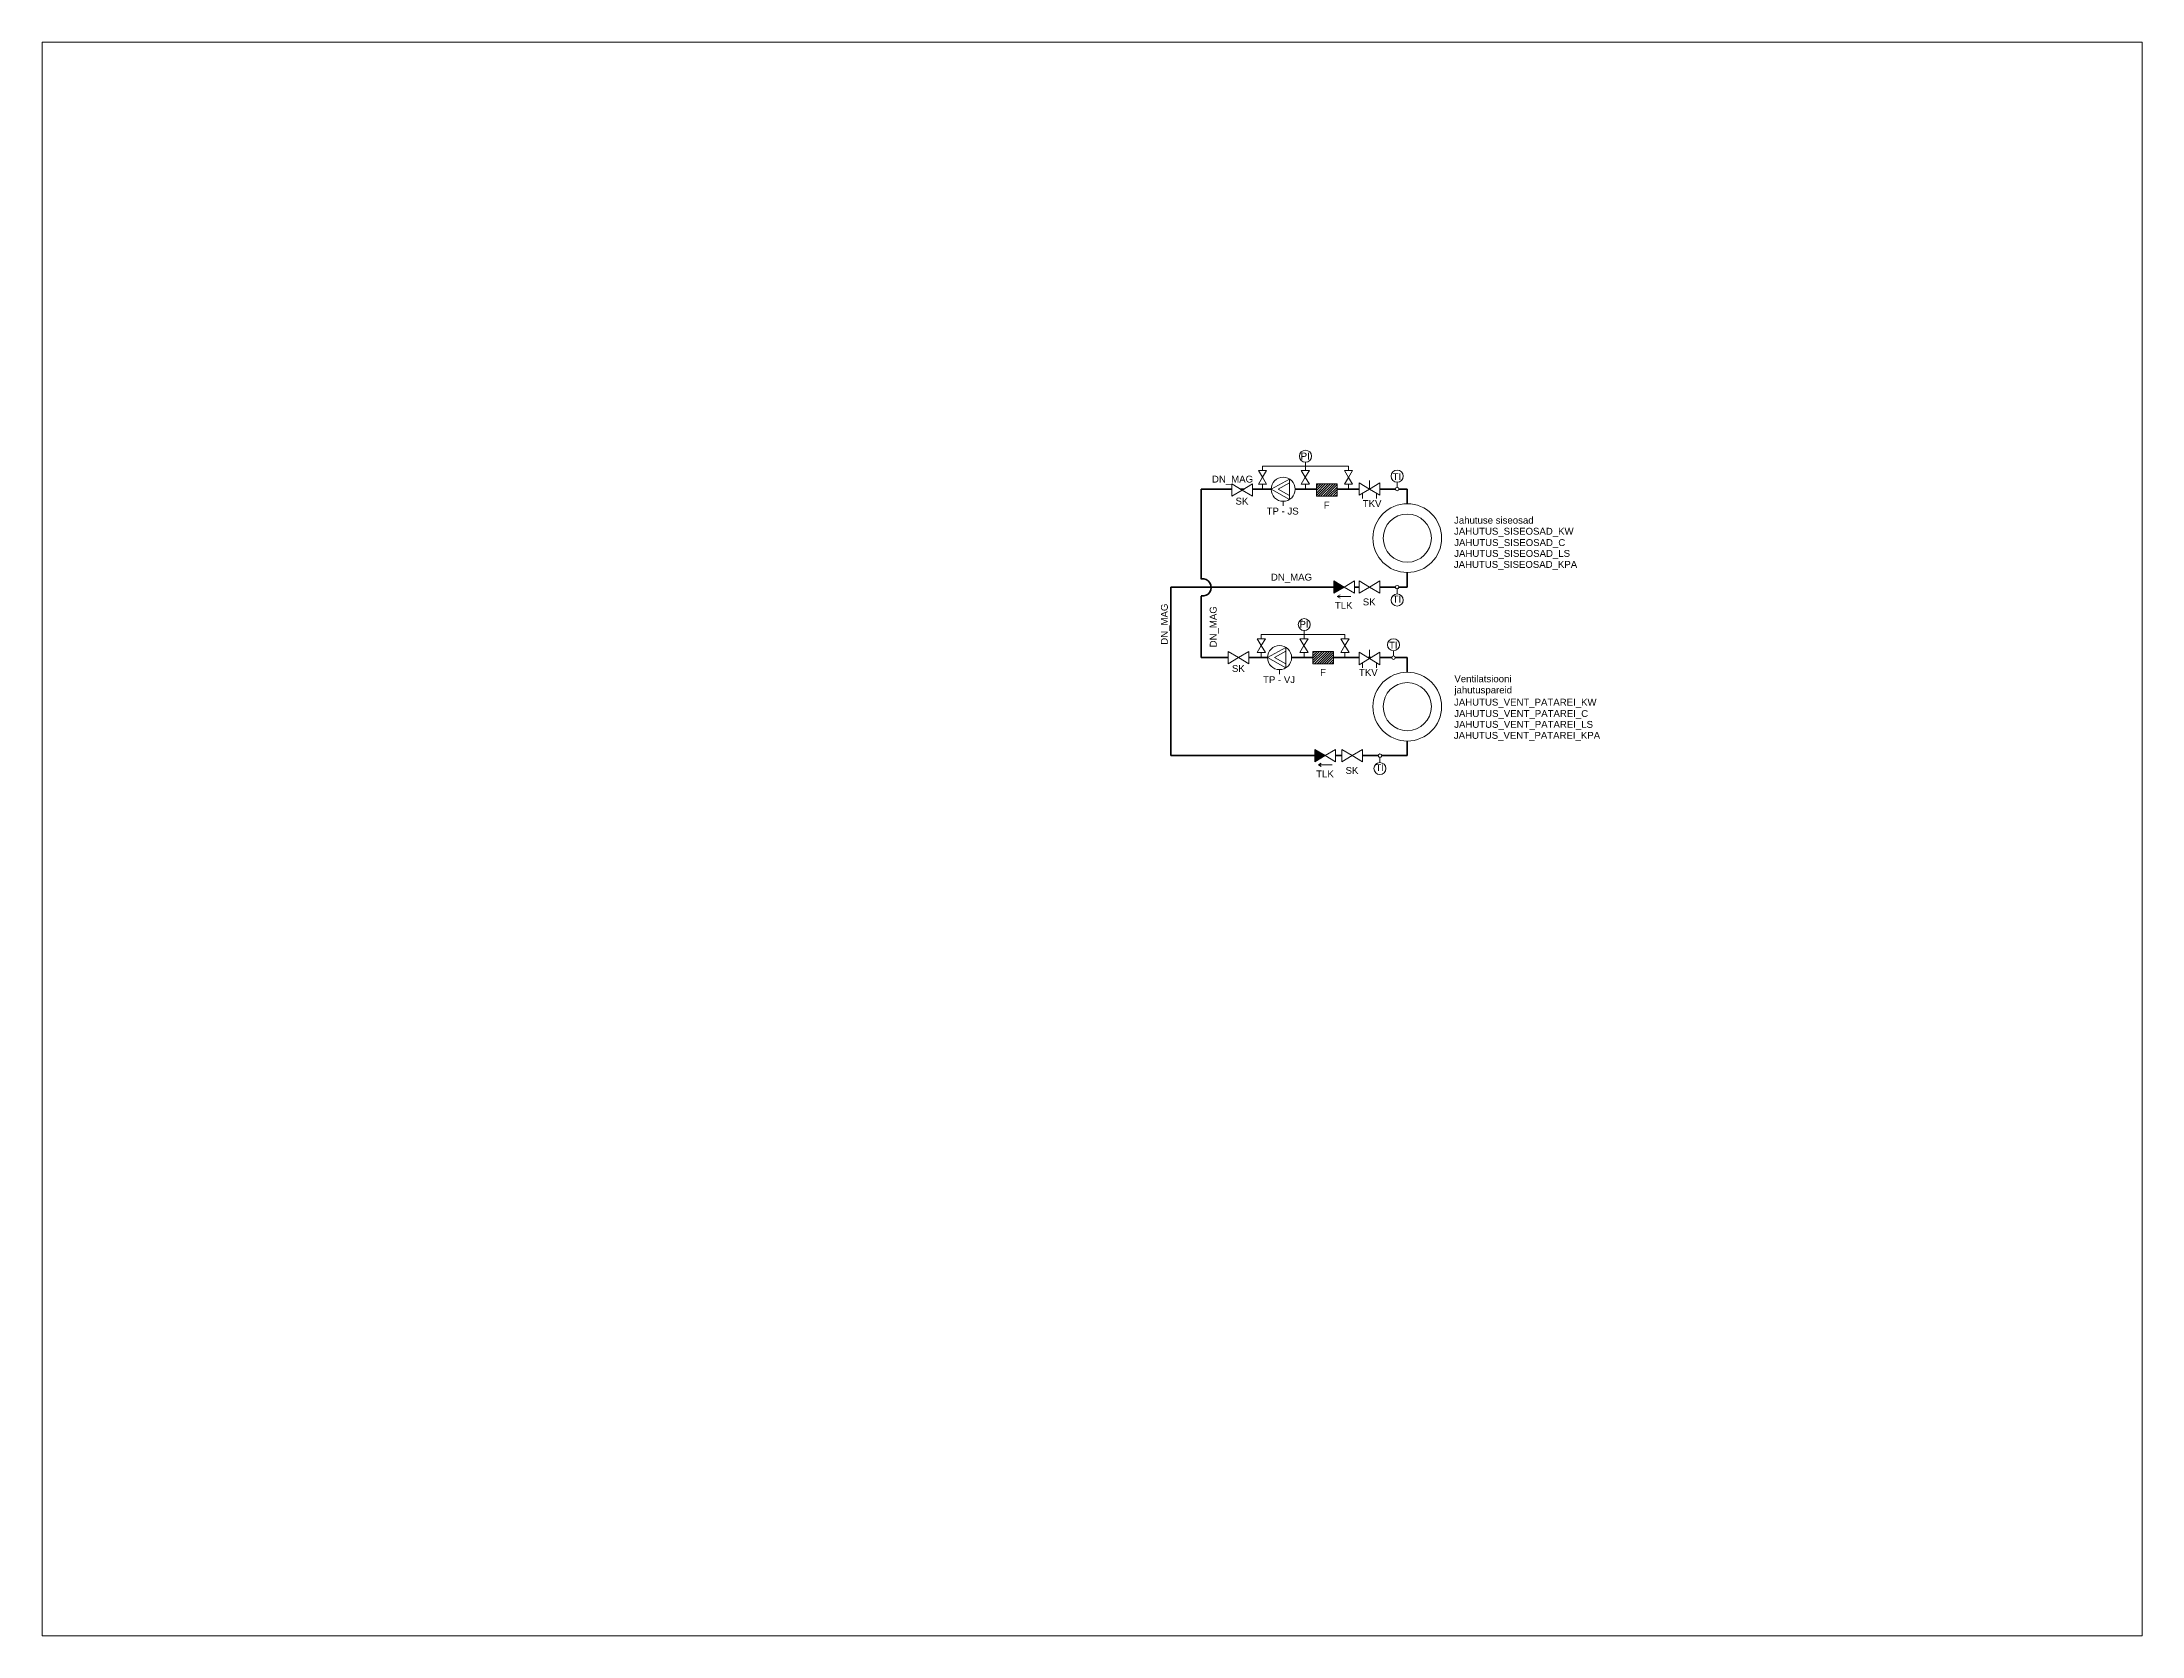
# Paper-space layout 'Layout2' of a CAD drawing. Header units: millimetres. Extents: x 26 to 231, y 20 to 176.
# The model-space entities are those that its viewports show. They can reach past a viewport. Long polylines and large blocks are cut down to what shows.
import ezdxf

# ---------------------------------------------------------------- set-up
doc = ezdxf.new("R2010")
doc.units = ezdxf.units.MM
for name, color, linetype, lineweight in [('A-____-NOTE-TEXT-1', 7, 'Continuous', 9), ('A-DETL-____-IDEN', 7, 'Continuous', 9), ('A-DETL-____-THIN', 7, 'Continuous', 18), ('A-DETL-GENF-OTLN', 7, 'Continuous', 18), ('G-____-____-TEXT', 7, 'Continuous', 9)]:
    doc.layers.add(name, color=color, linetype=linetype, lineweight=lineweight)
doc.layers.add('A-DETL-____-OTLN-3', color=122, linetype='Continuous', lineweight=35, true_color=0x00bd8d)
doc.layers.add('A-DETL-____-OTLN-4', color=142, linetype='Continuous', lineweight=35, true_color=0x008dbd)
doc.layers.add('Küte', color=7, linetype='Continuous')
doc.styles.add('Arial', font='arial.ttf', dxfattribs={"height": 40})

# ---------------------------------------------------------------- blocks, each defined once
blk = doc.blocks.new('Sekundaarpoole küttesüsteem 2D - Sekundaarpoole küttesüsteem 2D-3443111-SV_Soojussõlm_Aitnordile')
at = {"layer": 'A-DETL-GENF-OTLN'}
for radius in [200, 140]:
    blk.add_circle((0, 0), radius, dxfattribs=at)
for start, end in [(360, 180), (180, 360)]:
    blk.add_arc((0, 0), 200, start, end, dxfattribs=at)
blk = doc.blocks.new('Sulgarmatuur 2D - DN 10 mm-6397883-SV_Soojussõlm_Aitnordile')
at = {"layer": 'A-DETL-GENF-OTLN'}
for p, q in [((0, 0), (-60, 36)), ((-60, 36), (-60, -36)), ((0, 0), (-60, 36)), ((-60, 36), (-60, 0)), ((0, 0), (-60, -36)), ((-60, -36), (-60, 0)), ((60, 36), (0, 0)), ((0, 0), (60, 36)), ((0, 0), (60, -36)), ((0, 0), (60, -36)), ((60, -36), (60, 36)), ((60, 36), (60, 0)), ((60, -36), (60, 0)), ((-60, -36), (0, 0))]:
    blk.add_line(p, q, dxfattribs=at)
blk = doc.blocks.new('Tsirkulatsioonipump sagedusmuunduriga 2D - 0_2 l_s_ 30 kPa-6417714-SV_Soojussõlm_Aitnordile')
at = {"layer": 'A-DETL-GENF-OTLN'}
for p, q in [((-70, 0), (37, 59)), ((-70, 0), (37, -59)), ((-29, 0), (37, 37)), ((-29, 0), (37, -36)), ((37, 59), (37, -59))]:
    blk.add_line(p, q, dxfattribs=at)
blk.add_circle((0, 0), 70, dxfattribs=at)
for start, end in [(360, 180), (180, 360)]:
    blk.add_arc((0, 0), 70, start, end, dxfattribs=at)
blk = doc.blocks.new('Mudafilter 2D - DN 32 mm-6398331-SV_Soojussõlm_Aitnordile')
at = {"layer": 'A-DETL-GENF-OTLN'}
for p, q in [((60, 36), (-60, 36)), ((-60, 36), (-60, -36)), ((-60, 36), (-60, 0)), ((-60, 36), (60, 36)), ((-60, -36), (-60, 36)), ((-60, 25), (-49, 36)), ((-60, 11), (-35, 36)), ((-60, -31), (7, 36)), ((-60, -17), (-7, 36)), ((-60, -3), (-21, 36)), ((-60, -36), (-60, 0)), ((-51, -36), (22, 36)), ((-36, -36), (36, 36)), ((-22, -36), (50, 36)), ((-22, -36), (50, 36)), ((-8, -36), (60, 32)), ((6, -36), (60, 18)), ((20, -36), (60, 4)), ((60, -36), (60, 36)), ((60, 36), (60, 0)), ((60, 36), (60, -36)), ((60, -36), (60, 0)), ((-60, -36), (60, -36)), ((60, -36), (-60, -36)), ((34, -36), (60, -10)), ((48, -36), (60, -25))]:
    blk.add_line(p, q, dxfattribs=at)
blk = doc.blocks.new('Manomeeter sulgkraanidega ümber seadme 2D - 0-6 bar-6394109-SV_Soojussõlm_Aitnordile')
at = {"layer": 'A-DETL-GENF-OTLN'}
for p, q in [((0, 134), (-250, 134)), ((-250, 134), (-250, 110)), ((0, 110), (0, 157)), ((-250, 70), (-274, 110)), ((-274, 110), (-226, 110)), ((-250, 70), (-274, 29)), ((-274, 29), (-226, 29)), ((-226, 110), (-250, 70)), ((-226, 29), (-250, 70)), ((-250, 29), (-250, 0)), ((-2, 70), (-26, 110)), ((-26, 110), (23, 110)), ((-2, 70), (-26, 29)), ((-26, 29), (23, 29)), ((23, 110), (-2, 70)), ((23, 29), (-2, 70)), ((0, 0), (0, 29))]:
    blk.add_line(p, q, dxfattribs=at)
blk.add_circle((0, 192), 35, dxfattribs=at)
blk = doc.blocks.new('Tagasilöögiklapp 2D - DN 10 mm-6412791-SV_Soojussõlm_Aitnordile')
at = {"layer": 'A-DETL-GENF-OTLN'}
blk.add_hatch(color=256, dxfattribs=at).paths.add_polyline_path([(-60, -36), (0, 0), (-60, 36)], flags=0)
for p, q in [((0, 0), (-60, 36)), ((-60, 36), (-60, -36)), ((0, 0), (-60, 36)), ((-60, 36), (-60, 0)), ((0, 0), (-60, -36)), ((-60, -36), (-60, 0)), ((60, 36), (0, 0)), ((0, 0), (60, 36)), ((0, 0), (60, -36)), ((0, 0), (60, -36)), ((60, -36), (60, 36)), ((60, 36), (60, 0)), ((60, -36), (60, 0)), ((-60, -36), (0, 0)), ((-40, -54), (-23, -44)), ((40, -54), (-40, -54)), ((-40, -54), (-23, -64))]:
    blk.add_line(p, q, dxfattribs=at)
blk = doc.blocks.new('Termomeeter 2D - 0-120_C-6387608-SV_Soojussõlm_Aitnordile')
at = {"layer": 'A-DETL-GENF-OTLN'}
blk.add_line((0, 10), (0, 40), dxfattribs=at)
for centre, radius in [((0, 75), 35), ((0, 0), 10)]:
    blk.add_circle(centre, radius, dxfattribs=at)
for start, end in [(360, 180), (180, 360)]:
    blk.add_arc((0, 0), 10, start, end, dxfattribs=at)
blk = doc.blocks.new('Sulgarmatuur 2D - DN 10 mm-8634781-SV_Soojussõlm_Aitnordile')
at = {"layer": 'A-DETL-GENF-OTLN'}
for p, q in [((0, 0), (-40, 24)), ((-40, 24), (-40, -24)), ((0, 0), (-40, 24)), ((-40, 24), (-40, -24)), ((40, 24), (0, 0)), ((0, 0), (40, 24)), ((40, -24), (40, 24)), ((40, 24), (40, -24)), ((-40, -24), (0, 0)), ((-40, -24), (0, 0)), ((0, 0), (40, -24)), ((40, -24), (0, 0))]:
    blk.add_line(p, q, dxfattribs=at)
blk = doc.blocks.new('Tasakaalustusventiil 2D - DN 20_ Kv 6_0 m3_h_ 10 kPa-11427393-SV_Soojussõlm_Aitnordile')
at = {"layer": 'A-DETL-GENF-OTLN'}
for p, q in [((0, 0), (-60, 36)), ((-60, 36), (-60, -36)), ((0, 0), (-60, 36)), ((-60, 36), (-60, 0)), ((0, 0), (-60, -36)), ((-60, -36), (-60, 0)), ((0, 0), (0, 50)), ((60, 36), (0, 0)), ((0, 0), (60, 36)), ((0, 0), (60, -36)), ((0, 0), (60, -36)), ((60, -36), (60, 36)), ((60, 36), (60, 0)), ((60, -36), (60, 0)), ((-60, -36), (0, 0)), ((-41, -24), (-41, -54)), ((41, -24), (41, -54))]:
    blk.add_line(p, q, dxfattribs=at)
blk = doc.blocks.new('JAHUTUS_VENT_PATAREI')
at = {"layer": 'A-DETL-____-IDEN'}
blk.add_line((6405, -875), (6404, -902), dxfattribs=at)
at = {"layer": 'A-DETL-____-OTLN-3'}
for p, q in [((5949, -348), (5949, 175)), ((5949, -805), (5949, -447)), ((5949, -805), (6107, -805)), ((6227, -805), (6335, -805)), ((6475, -805), (6599, -805)), ((6719, -805), (6868, -805)), ((6920, -805), (6936, -805)), ((6988, -805), (7058, -805)), ((7078, -805), (7148, -805)), ((7148, -890), (7148, -805))]:
    blk.add_line(p, q, dxfattribs=at)
blk.add_arc((5957, -397), 50, 261.3289, 98.6711, dxfattribs=at)
at = {"layer": 'A-DETL-____-OTLN-4'}
for p, q in [((5773, -1375), (5773, -395)), ((7148, -1375), (7148, -1290)), ((5773, -1375), (6611, -1375)), ((6731, -1375), (6768, -1375)), ((6888, -1375), (6979, -1375)), ((6999, -1375), (7148, -1375))]:
    blk.add_line(p, q, dxfattribs=at)
at = {"layer": 'A-DETL-____-THIN'}
for p, q in [((6549, -671), (6785, -671)), ((6785, -671), (6785, -695)), ((6785, -775), (6785, -805))]:
    blk.add_line(p, q, dxfattribs=at)
at = {"layer": 'A-DETL-GENF-OTLN'}
for name, p in [('Manomeeter sulgkraanidega ümber seadme 2D - 0-6 bar-6394109-SV_Soojussõlm_Aitnordile', (6549, -805)), ('Termomeeter 2D - 0-120_C-6387608-SV_Soojussõlm_Aitnordile', (7068, -805)), ('Tsirkulatsioonipump sagedusmuunduriga 2D - 0_2 l_s_ 30 kPa-6417714-SV_Soojussõlm_Aitnordile', (6405, -805)), ('Mudafilter 2D - DN 32 mm-6398331-SV_Soojussõlm_Aitnordile', (6659, -805)), ('Tasakaalustusventiil 2D - DN 20_ Kv 6_0 m3_h_ 10 kPa-11427393-SV_Soojussõlm_Aitnordile', (6928, -810)), ('Sekundaarpoole küttesüsteem 2D - Sekundaarpoole küttesüsteem 2D-3443111-SV_Soojussõlm_Aitnordile', (7148, -1090)), ('Tagasilöögiklapp 2D - DN 10 mm-6412791-SV_Soojussõlm_Aitnordile', (6671, -1375))]:
    blk.add_blockref(name, p, dxfattribs=at)
for name, p, rotation in [('Sulgarmatuur 2D - DN 10 mm-8634781-SV_Soojussõlm_Aitnordile', (6785, -735), 90), ('Sulgarmatuur 2D - DN 10 mm-6397883-SV_Soojussõlm_Aitnordile', (6167, -805), 180), ('Sulgarmatuur 2D - DN 10 mm-6397883-SV_Soojussõlm_Aitnordile', (6828, -1375), 180), ('Termomeeter 2D - 0-120_C-6387608-SV_Soojussõlm_Aitnordile', (6989, -1375), 180)]:
    blk.add_blockref(name, p, dxfattribs=dict(at, rotation=rotation))
at = {"layer": 'A-____-NOTE-TEXT-1', "char_height": 40, "attachment_point": 1, "style": 'Arial'}
for s, insert, width in [('PI', (6521, -591), 65.74), ('TI', (7042, -713), 60.93), ('TI', (6963, -1425), 60.93)]:
    blk.add_mtext(s, dxfattribs=dict(at, insert=insert, width=width))
at = {"layer": 'A-DETL-____-IDEN', "char_height": 40, "attachment_point": 1, "style": 'Arial'}
for s, insert, width in [('SK', (6128, -848), 93), ('TP - VJ', (6309, -913), 230.89), ('F', (6641, -871), 41.69), ('TKV', (6867, -871), 134.68), ('TLK', (6618, -1461), 126.67), ('SK', (6789, -1441), 93)]:
    blk.add_mtext(s, dxfattribs=dict(at, insert=insert, width=width))
at = {"layer": 'G-____-____-TEXT', "char_height": 40, "width": 195.61, "attachment_point": 1, "rotation": 90, "style": 'Arial'}
for insert in [(5715, -730), (5999, -745)]:
    blk.add_mtext('DN_MAG', dxfattribs=dict(at, insert=insert))
at = {"layer": 'G-____-____-TEXT', "char_height": 40, "attachment_point": 1, "style": 'Arial'}
for s, insert, width in [('jahutuspareid', (7422, -973), 436.12), ('Ventilatsiooni', (7422, -908), 434.51)]:
    blk.add_mtext(s, dxfattribs=dict(at, insert=insert, width=width))
at = {"layer": 'Küte', "style": 'Arial'}
for s, p in [('JAHUTUS_VENT_PATAREI_KW', (7420, -1084)), ('JAHUTUS_VENT_PATAREI_C', (7421, -1150)), ('JAHUTUS_VENT_PATAREI_LS', (7421, -1213)), ('JAHUTUS_VENT_PATAREI_KPA', (7419, -1277))]:
    blk.add_text(s, height=40, dxfattribs=at).set_placement(p)
blk = doc.blocks.new('JAHUTUS_SISEOSAD')
at = {"layer": 'A-DETL-____-IDEN'}
blk.add_line((6426, 104), (6426, 77), dxfattribs=at)
at = {"layer": 'A-DETL-____-OTLN-3'}
for p, q in [((5949, 175), (6128, 175)), ((6177, 175), (6199, 175)), ((6248, 174), (6356, 174)), ((6496, 174), (6620, 174)), ((6740, 175), (6868, 175)), ((6988, 175), (7079, 175)), ((7099, 175), (7148, 175)), ((7148, 90), (7148, 175))]:
    blk.add_line(p, q, dxfattribs=at)
at = {"layer": 'A-DETL-____-OTLN-4'}
for p, q in [((7148, -395), (7148, -310)), ((5773, -395), (6720, -395)), ((6840, -395), (6868, -395)), ((6988, -395), (7079, -395)), ((7099, -395), (7148, -395))]:
    blk.add_line(p, q, dxfattribs=at)
at = {"layer": 'A-DETL-____-THIN'}
for p, q in [((6556, 308), (6806, 308)), ((6806, 308), (6806, 284)), ((6806, 203), (6806, 175))]:
    blk.add_line(p, q, dxfattribs=at)
at = {"layer": 'A-DETL-GENF-OTLN'}
for name, p in [('Manomeeter sulgkraanidega ümber seadme 2D - 0-6 bar-6394109-SV_Soojussõlm_Aitnordile', (6556, 174)), ('Termomeeter 2D - 0-120_C-6387608-SV_Soojussõlm_Aitnordile', (7089, 175)), ('Tsirkulatsioonipump sagedusmuunduriga 2D - 0_2 l_s_ 30 kPa-6417714-SV_Soojussõlm_Aitnordile', (6426, 174)), ('Mudafilter 2D - DN 32 mm-6398331-SV_Soojussõlm_Aitnordile', (6680, 169)), ('Tasakaalustusventiil 2D - DN 20_ Kv 6_0 m3_h_ 10 kPa-11427393-SV_Soojussõlm_Aitnordile', (6928, 175)), ('Sekundaarpoole küttesüsteem 2D - Sekundaarpoole küttesüsteem 2D-3443111-SV_Soojussõlm_Aitnordile', (7148, -110)), ('Tagasilöögiklapp 2D - DN 10 mm-6412791-SV_Soojussõlm_Aitnordile', (6780, -395))]:
    blk.add_blockref(name, p, dxfattribs=at)
for name, p, rotation in [('Sulgarmatuur 2D - DN 10 mm-8634781-SV_Soojussõlm_Aitnordile', (6806, 243), 90), ('Sulgarmatuur 2D - DN 10 mm-6397883-SV_Soojussõlm_Aitnordile', (6188, 169), 180), ('Sulgarmatuur 2D - DN 10 mm-6397883-SV_Soojussõlm_Aitnordile', (6928, -395), 180), ('Termomeeter 2D - 0-120_C-6387608-SV_Soojussõlm_Aitnordile', (7089, -395), 180)]:
    blk.add_blockref(name, p, dxfattribs=dict(at, rotation=rotation))
at = {"layer": 'A-____-NOTE-TEXT-1', "char_height": 40, "attachment_point": 1, "style": 'Arial'}
for s, insert, width in [('PI', (6528, 387), 65.74), ('TI', (7063, 267), 60.93), ('TI', (7063, -445), 60.93)]:
    blk.add_mtext(s, dxfattribs=dict(at, insert=insert, width=width))
at = {"layer": 'A-DETL-____-IDEN', "char_height": 40, "attachment_point": 1, "style": 'Arial'}
for s, insert, width in [('SK', (6149, 125), 93), ('TP - JS', (6330, 67), 230.89), ('F', (6662, 102), 41.69), ('TKV', (6889, 111), 134.68), ('TLK', (6727, -481), 126.67), ('SK', (6889, -461), 93)]:
    blk.add_mtext(s, dxfattribs=dict(at, insert=insert, width=width))
at = {"layer": 'G-____-____-TEXT', "char_height": 40, "width": 195.61, "attachment_point": 1, "style": 'Arial'}
for insert in [(6012, 253), (6355, -317)]:
    blk.add_mtext('DN_MAG', dxfattribs=dict(at, insert=insert))
at = {"layer": 'Küte', "style": 'Arial'}
for s, p in [('Jahutuse siseosad', (7420, -26)), ('JAHUTUS_SISEOSAD_KW', (7420, -90)), ('JAHUTUS_SISEOSAD_C', (7421, -156)), ('JAHUTUS_SISEOSAD_KPA', (7419, -283)), ('JAHUTUS_SISEOSAD_LS', (7421, -219))]:
    blk.add_text(s, height=40, dxfattribs=at).set_placement(p)

msp = doc.modelspace()

# ---------------------------------------------------------------- block references
for name in ['JAHUTUS_SISEOSAD', 'JAHUTUS_VENT_PATAREI']:
    msp.add_blockref(name, (1535, 6584))

psp = doc.layouts.new('Layout2')

# ---------------------------------------------------------------- viewports
at = {"layer": '0'}
psp.add_viewport(center=(128.5, 97.5), size=(205.6, 156), view_center_point=(6849, 4724.34), view_height=9268.7267, dxfattribs=at)

doc.saveas('drawing.dxf')
